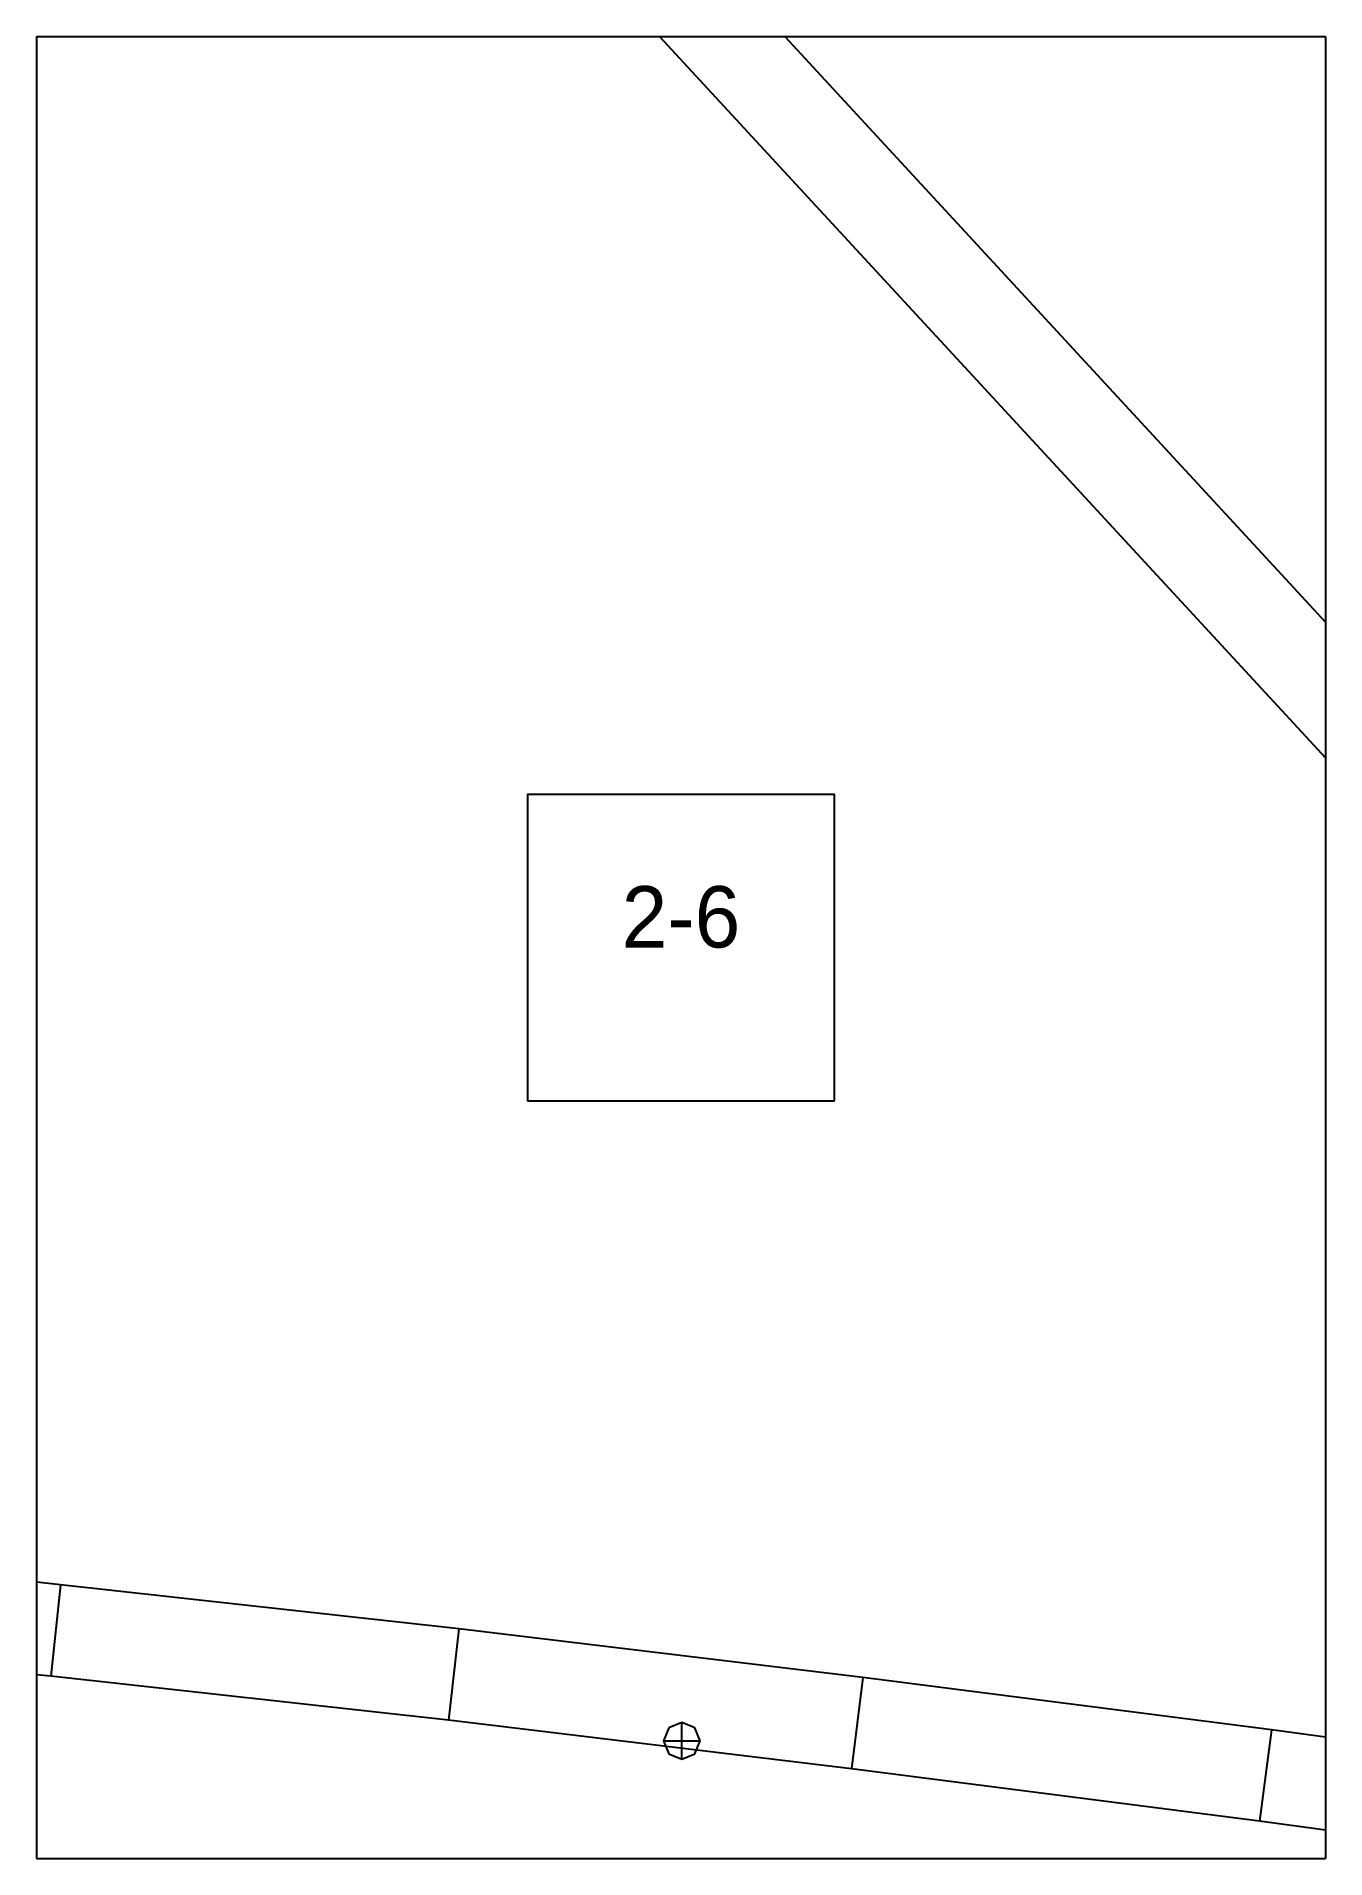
# Paper-space layout 'Plan 2-6' of a CAD drawing. Header units: metres, sheet in millimetres. Extents: x 0 to 210, y 0 to 297.
# The model-space entities are those that its viewports show. They can reach past a viewport. Long polylines and large blocks are cut down to what shows.
import ezdxf
from ezdxf.enums import TextEntityAlignment as Align

# ---------------------------------------------------------------- set-up
doc = ezdxf.new("R2010")
doc.units = ezdxf.units.M
for name, color, linetype in [('default', 7, 'Continuous'), ('TEXTLAYER', 7, 'Continuous'), ('VIEWPORTS', 7, 'Continuous')]:
    doc.layers.add(name, color=color, linetype=linetype)

msp = doc.modelspace()

# ---------------------------------------------------------------- linework, layer by layer
at = {"color": 9}
for p, q in [((1050, 0), (1050, -297)), ((1050, 0), (1050, -297)), ((1260, 0), (1260, -297)), ((1260, 0), (1260, -297)), ((840, -297), (1050, -297)), ((840, -297), (1050, -297)), ((1050, -297), (1260, -297)), ((1050, -297), (1050, -594)), ((1050, -297), (1260, -297)), ((1050, -297), (1050, -594)), ((1260, -297), (1470, -297)), ((1260, -297), (1260, -594)), ((1260, -297), (1470, -297)), ((1260, -297), (1260, -594)), ((1130, -420.5), (1180, -420.5)), ((1130, -420.5), (1130, -470.5)), ((1180, -470.5), (1180, -420.5)), ((1130, -470.5), (1180, -470.5)), ((840, -594), (1050, -594)), ((840, -594), (1050, -594)), ((1050, -594), (1260, -594)), ((1050, -594), (1050, -891)), ((1050, -594), (1260, -594)), ((1050, -594), (1050, -891)), ((1260, -594), (1470, -594)), ((1260, -594), (1260, -891)), ((1260, -594), (1470, -594)), ((1260, -594), (1260, -891))]:
    msp.add_line(p, q, dxfattribs=at)
at = {"layer": 'default', "color": 7, "linetype": 'Continuous'}
for p, q in [((1038.52, -152.4), (1303.02, -439.1)), ((1038.59, -174.6), (1300.47, -458.46)), ((1053.94, -549.36), (990.11, -542.93)), ((1053.94, -549.36), (1052.36, -564.28)), ((1118.82, -556.56), (1053.94, -549.36)), ((1052.36, -564.28), (988.68, -557.86)), ((1118.82, -556.56), (1117.1, -571.46)), ((1184.64, -564.47), (1118.82, -556.56)), ((1117.1, -571.46), (1052.36, -564.28)), ((1184.64, -564.47), (1182.79, -579.36)), ((1251.22, -573.03), (1184.64, -564.47)), ((1182.79, -579.36), (1117.1, -571.46)), ((1153.01, -572.7), (1152.14, -574.82)), ((1155.14, -571.82), (1153.01, -572.7)), ((1157.26, -572.7), (1155.14, -571.82)), ((1155.14, -577.82), (1155.14, -571.82)), ((1158.14, -574.82), (1157.26, -572.7)), ((1251.22, -573.03), (1249.26, -587.9)), ((1318.42, -582.14), (1251.22, -573.03)), ((1152.14, -574.82), (1153.01, -576.94)), ((1152.14, -574.82), (1158.14, -574.82)), ((1157.26, -576.94), (1158.14, -574.82)), ((1153.01, -576.94), (1155.14, -577.82)), ((1155.14, -577.82), (1157.26, -576.94)), ((1249.26, -587.9), (1182.79, -579.36)), ((1316.35, -597), (1249.26, -587.9))]:
    msp.add_line(p, q, dxfattribs=at)

# ---------------------------------------------------------------- texts
at = {"layer": 'TEXTLAYER', "color": 1}
msp.add_text('2-6', height=10, dxfattribs=at).set_placement((1155, -445.5), align=Align.CENTER)

psp = doc.layouts.new('Plan 2-6')

# ---------------------------------------------------------------- viewports
at = {"layer": 'VIEWPORTS'}
psp.add_viewport(center=(105, 148.5), size=(210, 297), view_center_point=(1155, -445.5), view_height=297, dxfattribs=at)

doc.saveas('drawing.dxf')
